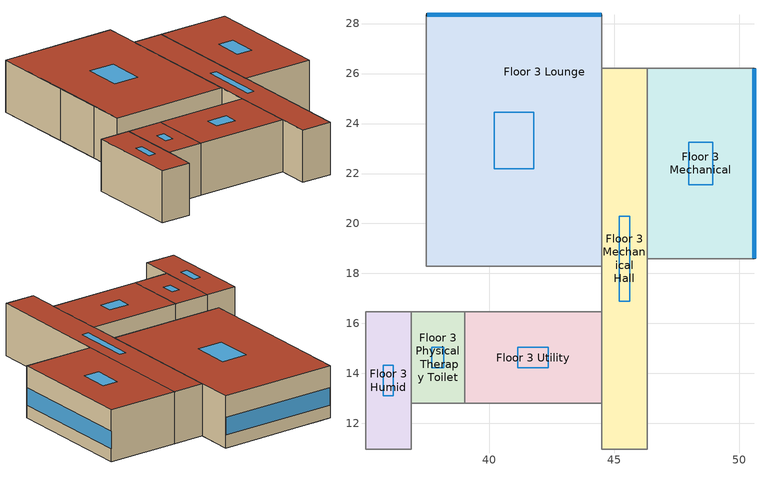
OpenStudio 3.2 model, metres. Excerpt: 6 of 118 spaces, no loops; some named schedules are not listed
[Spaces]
Floor 3 Physical Therapy Toilet
 floor to Floor 2 X-Ray: 39.01,16.46 39.01,12.8 36.88,12.8 36.88,16.46 z6.1
 wall to Floor 3 Office Hall: 39.01,16.46 36.88,16.46 z6.1:9.14
 wall to Floor 3 Dressing Room: 36.88,12.8 39.01,12.8 z6.1:9.14
 wall to Floor 3 Utility: 39.01,12.8 39.01,16.46 z6.1:9.14
 wall to Floor 3 Humid: 36.88,16.46 36.88,12.8 z6.1:9.14
 roof outside: 39.01,12.8 39.01,16.46 36.88,16.46 36.88,12.8 z9.14
 skylight (BTAP-Ext-Skylights:U=0.220 SHGC=0.600): 38.19,14.22 38.19,15.04 37.71,15.04 37.71,14.22 z9.14
Floor 3 Lounge
 floor to Floor 2 Storage 2: 44.5,23.77 44.5,21.34 39.93,21.34 39.93,23.77 z6.1
 floor to Floor 2 Exam 6: 44.5,28.35 44.5,23.77 39.93,23.77 39.93,28.35 z6.1
 floor to Floor 2 Exam Hall 4: 39.93,28.35 39.93,18.29 38.1,18.29 38.1,28.35 z6.1
 floor to Floor 2 Exam 7: 38.1,28.35 38.1,18.29 37.49,18.29 37.49,28.35 z6.1
 floor to Floor 2 Nurse Station 1: 44.5,21.34 44.5,18.29 39.93,18.29 39.93,21.34 z6.1
 wall outside: 44.5,28.35 37.49,28.35 z6.1:9.14
 wall to Floor 3 Lounge Toilet: 37.49,28.35 37.49,23.47 z6.1:9.14
 wall to NE Stair: 44.5,26.21 44.5,28.35 z6.1:9.14
 wall to Floor 3 Office Hall: 37.49,18.29 44.5,18.29 z6.1:9.14
 wall to Floor 3 Locker: 37.49,23.47 37.49,20.42 z6.1:9.14
 wall to Floor 3 Storage 2: 37.49,20.42 37.49,18.29 z6.1:9.14
 wall to Floor 3 Mechanical Hall: 44.5,18.29 44.5,26.21 z6.1:9.14
 window (BTAP-Ext-FixedWindow:U=0.220 SHGC=0.600): 44.48,28.35 37.52,28.35 z6.86:7.88
 roof outside: 44.5,18.29 44.5,28.35 37.49,28.35 37.49,18.29 z9.14
 skylight (BTAP-Ext-Skylights:U=0.220 SHGC=0.600): 41.78,22.19 41.78,24.44 40.21,24.44 40.21,22.19 z9.14
Floor 3 Utility
 floor to Floor 2 Scheduling 1: 44.5,16.46 44.5,12.8 39.01,12.8 39.01,16.46 z6.1
 wall to Floor 3 Mechanical Hall: 44.5,12.8 44.5,16.46 z6.1:9.14
 wall to Floor 3 Storage 1: 39.01,12.8 44.5,12.8 z6.1:9.14
 wall to Floor 3 Office Hall: 44.5,16.46 39.01,16.46 z6.1:9.14
 roof outside: 44.5,12.8 44.5,16.46 39.01,16.46 39.01,12.8 z9.14
 skylight (BTAP-Ext-Skylights:U=0.220 SHGC=0.600): 42.37,14.22 42.37,15.04 41.14,15.04 41.14,14.22 z9.14
Floor 3 Humid
 floor to Floor 2 X-Ray: 36.88,16.46 36.88,10.97 35.05,10.97 35.05,16.46 z6.1
 wall to Floor 3 Office Hall: 36.88,16.46 35.05,16.46 z6.1:9.14
 wall to Floor 3 Physical Therapy 2: 35.05,10.97 36.88,10.97 z6.1:9.14
 wall to Floor 3 Treatment: 35.05,16.46 35.05,10.97 z6.1:9.14
 wall to Floor 3 Dressing Room: 36.88,10.97 36.88,12.8 z6.1:9.14
 roof outside: 36.88,10.97 36.88,16.46 35.05,16.46 35.05,10.97 z9.14
 skylight (BTAP-Ext-Skylights:U=0.220 SHGC=0.600): 36.17,13.1 36.17,14.33 35.76,14.33 35.76,13.1 z9.14
Floor 3 Mechanical Hall
 floor to Floor 2 Office Hall: 46.33,26.21 46.33,10.97 44.5,10.97 44.5,26.21 z6.1
 wall to NE Stair: 46.33,26.21 44.5,26.21 z6.1:9.14
 wall to Floor 3 Work: 46.33,10.97 46.33,18.59 z6.1:9.14
 wall to Floor 3 Mechanical: 46.33,18.59 46.33,26.21 z6.1:9.14
 wall to Floor 3 Physical Therapy 2: 44.5,10.97 46.33,10.97 z6.1:9.14
 wall to Floor 3 Office Hall: 44.5,18.29 44.5,16.46 z6.1:9.14
 wall to Floor 3 Storage 1: 44.5,12.8 44.5,10.97 z6.1:9.14
 roof outside: 46.33,10.97 46.33,26.21 44.5,26.21 44.5,10.97 z9.14
 skylight (BTAP-Ext-Skylights:U=0.220 SHGC=0.600): 45.62,16.89 45.62,20.3 45.21,20.3 45.21,16.89 z9.14
Floor 3 Mechanical
 floor to Floor 2 Exam 5: 50.6,26.21 50.6,18.59 46.33,18.59 46.33,26.21 z6.1
 wall outside: 50.6,18.59 50.6,26.21 z6.1:9.14
 wall to NE Stair: 50.6,26.21 46.33,26.21 z6.1:9.14
 wall to Floor 3 Work: 46.33,18.59 50.6,18.59 z6.1:9.14
 window (BTAP-Ext-FixedWindow:U=0.220 SHGC=0.600): 50.6,18.62 50.6,26.19 z6.86:7.88
 roof outside: 50.6,18.59 50.6,26.21 46.33,26.21 46.33,18.59 z9.14
 skylight (BTAP-Ext-Skylights:U=0.220 SHGC=0.600): 48.94,21.55 48.94,23.25 47.99,23.25 47.99,21.55 z9.14
[Site]
Calgary Intl AP_AB_CAN: Latitude {deg}=51.114; Longitude {deg}=-114.02; Time Zone {hr}=-7; Elevation {m}=1084.1; Terrain=City
[Building]
Outpatient: North Axis {deg}=0; Default Construction Set=BTAP-Mass at hdd = 5000.0; Standards Number of Stories=3; Standards Number of Above Ground Stories=3; Standards Template=NECB2011; Standards Building Type=Outpatient
[Site:WaterMainsTemperature]
Calculation Method=Correlation; Annual Average Outdoor Air Temperature {C}=5; Maximum Difference In Monthly Average Outdoor Air Temperatures {deltaC}=23.3
[Site:GroundTemperature:BuildingSurface]
19.527, 19.502, 19.536, 19.598, 20.002, 21.64, 22.225, 22.375, 21.449, 20.121, 19.802, 19.633
[SizingPeriod:DesignDay] Barometric Pressure {Pa}=88961; Sky Clearness=0; Rain Indicator=0; Snow Indicator=0; Day of Month=21; Daylight Saving Time Indicator=0; Humidity Indicating Type=Wetbulb; Dry-Bulb Temperature Range Modifier Type=DefaultMultipliers
Name | Maximum Dry-Bulb Temperature {C} | Daily Dry-Bulb Temperature Range {deltaC} | Humidity Indicating Conditions at Maximum Dry-Bulb | Wind Speed {m/s} | Wind Direction {deg} | Month | Day Type | Solar Model Indicator | ASHRAE Taub | ASHRAE Taud
Calgary Intl AP Ann Clg .4% Condns DB=>MWB | 28.5 | 12.1 | 16.1 | 4.5 | 160 | 7 | SummerDesignDay | ASHRAETau | 0.339 | 2.421
Calgary Intl AP Ann Htg 99.6% Condns DB | -28.5 | 0 | -28.5 | 2.9 | 200 | 1 | WinterDesignDay | ASHRAEClearSky
[Material:NoMass] Roughness=Smooth; Thermal Absorptance=0.9; Solar Absorptance=0.7
Name | Thermal Resistance {m2-K/W} | Visible Absorptance
Typical Carpet Pad; Typical Carpet Pad 1 | 0.21648 | 0.8
Typical Insulation 1 | 5.91238 | 0.7
Typical Insulation 2 | 4.49096 | 0.7
Typical Insulation 3 | 6.17282 | 0.7
Typical Carpet Pad 2 | 1.25503 | 0.8
Typical Carpet Pad 3; Typical Carpet Pad 4 | 3.45515 | 0.8
Typical Insulation 4 | 0.454528 | 0.7
Typical Insulation 5 | 0.454545 | 0.7
[Material]
Name | Roughness | Thickness {m} | Conductivity {W/m-K} | Density {kg/m3} | Specific Heat {J/kg-K} | Thermal Absorptance | Solar Absorptance | Visible Absorptance
G05 25mm wood | MediumSmooth | 0.0254 | 0.15 | 608 | 1630 | 0.9 | 0.5 | 0.5
100mm Normalweight concrete floor 1 | MediumSmooth | 0.1016 | 2.31 | 2322 | 832
G01 13mm gypsum board 1 | Smooth | 0.0127 | 0.16 | 800 | 1090 | 0.9 | 0.7 | 0.5
4 in. Normalweight Concrete Floor 1 | MediumRough | 0.1016 | 2.31 | 2322 | 832 | 0.9 | 0.7 | 0.7
1IN Stucco 1 | Smooth | 0.0253 | 0.6918 | 1858 | 837 | 0.9 | 0.7 | 0.92
8IN CONCRETE HW RefBldg 1 | Rough | 0.2032 | 1.311 | 2240 | 836.8 | 0.9 | 0.7 | 0.7
1/2IN Gypsum 1 | Smooth | 0.0127 | 0.16 | 784.9 | 830 | 0.9 | 0.4 | 0.4
Metal Roof Surface 1; F08 Metal surface 1 | Smooth | 0.0008 | 45.28 | 7824 | 500 | 0.9 | 0.7 | 0.7
6 in. Normalweight Concrete Floor 1; 6 in. Normalweight Concrete Floor 2; 6 in. Normalweight Concrete Floor 3 | MediumRough | 0.1524 | 2.31 | 2322 | 832 | 0.9 | 0.7 | 0.7
[Construction]
BTAP-Int-Partition; BTAP-Int-Door: G05 25mm wood
BTAP-Int-Floor: 100mm Normalweight concrete floor 1, Typical Carpet Pad
BTAP-Int-Wall: G01 13mm gypsum board 1, G01 13mm gypsum board 1
BTAP-Int-Ceiling: Typical Carpet Pad, 100mm Normalweight concrete floor 1
BTAP-Int-Window: SimpleGlazing
BTAP-Ext-Floor-Mass:U-0.162: Typical Insulation 1, 4 in. Normalweight Concrete Floor 1, Typical Carpet Pad 1
BTAP-Ext-Wall-Mass:U-0.21: 1IN Stucco 1, 8IN CONCRETE HW RefBldg 1, Typical Insulation 2, 1/2IN Gypsum 1
BTAP-Ext-Roof-Metal:U-0.162: Metal Roof Surface 1, Typical Insulation 3
BTAP-Grnd-Floor-Mass:U-0.757: 6 in. Normalweight Concrete Floor 1, Typical Carpet Pad 2
BTAP-Grnd-Wall-Mass:U-0.284: 6 in. Normalweight Concrete Floor 2, Typical Carpet Pad 3
BTAP-Grnd-Roof-Mass:U-0.284: 6 in. Normalweight Concrete Floor 3, Typical Carpet Pad 4
BTAP-Ext-FixedWindow:U=0.220 SHGC=0.600; BTAP-Ext-GlassDoors:U=0.220 SHGC=0.600; BTAP-Ext-Skylights:U=0.220 SHGC=0.600; BTAP-Ext-DaylightDomes:U=0.220 SHGC=0.600; BTAP-Ext-DaylightDiffuser:U=0.220 SHGC=0.600: SimpleGlazing:U=0.220 SHGC=0.600
BTAP-Ext-Door:U-2.2: F08 Metal surface 1, Typical Insulation 4
BTAP-Ext-OverHeadDoor:U-2.2: Typical Insulation 5
[DefaultConstructionSet]
BTAP-Mass at hdd = 5000.0: Default Exterior Surface Constructions=BTAP-Mass at hdd = 5000.0; Default Interior Surface Constructions=Default Surface Constructions 2; Default Ground Contact Surface Constructions=BTAP-Mass at hdd = 5000.0 1; Default Exterior SubSurface Constructions=BTAP-Mass at hdd = 5000.0; Default Interior SubSurface Constructions=Default Sub Surface Constructions 2; Interior Partition Construction=BTAP-Int-Partition
[DefaultSurfaceConstructions]
Name | Floor Construction | Wall Construction | Roof Ceiling Construction
Default Surface Constructions 2 | BTAP-Int-Floor | BTAP-Int-Wall | BTAP-Int-Ceiling
BTAP-Mass at hdd = 5000.0 | BTAP-Ext-Floor-Mass:U-0.162 | BTAP-Ext-Wall-Mass:U-0.21 | BTAP-Ext-Roof-Metal:U-0.162
BTAP-Mass at hdd = 5000.0 1 | BTAP-Grnd-Floor-Mass:U-0.757 | BTAP-Grnd-Wall-Mass:U-0.284 | BTAP-Grnd-Roof-Mass:U-0.284
[DefaultSubSurfaceConstructions]
Name | Fixed Window Construction | Operable Window Construction | Door Construction | Glass Door Construction | Overhead Door Construction | Skylight Construction | Tubular Daylight Dome Construction | Tubular Daylight Diffuser Construction
Default Sub Surface Constructions 2 | BTAP-Int-Window | BTAP-Int-Window | BTAP-Int-Door
BTAP-Mass at hdd = 5000.0 | BTAP-Ext-FixedWindow:U=0.220 SHGC=0.600 | BTAP-Ext-FixedWindow:U=0.220 SHGC=0.600 | BTAP-Ext-Door:U-2.2 | BTAP-Ext-GlassDoors:U=0.220 SHGC=0.600 | BTAP-Ext-OverHeadDoor:U-2.2 | BTAP-Ext-Skylights:U=0.220 SHGC=0.600 | BTAP-Ext-DaylightDomes:U=0.220 SHGC=0.600 | BTAP-Ext-DaylightDiffuser:U=0.220 SHGC=0.600
[WindowMaterial:SimpleGlazingSystem] U-Factor {W/m2-K}=2.2; Solar Heat Gain Coefficient=0.6; Visible Transmittance=0.21
SimpleGlazing; SimpleGlazing:U=0.220 SHGC=0.600
[Space] Building Story=Building Story 3; Part of Total Floor Area=Yes
Name | Space Type | Thermal Zone
Floor 3 Physical Therapy Toilet | Space Function Washroom-sch-C | WET_ST=Washroom-sch-H_FL=Building Story 3_SCHC 2
Floor 3 Lounge | Space Function Hospital - lounge/recreation | ALL_ST=Hospital - lounge/recreation_FL=Building Story 3_SCH=B
Floor 3 Mechanical | Space Function Electrical/Mechanical-sch-C | WILD_ST=Electrical/Mechanical-sch-H_FL=Building Story 3_SCH=C
Floor 3 Utility | Space Function Storage area - occsens | ALL_ST=Storage area - occsens_FL=Building Story 3_SCH=E 2
Floor 3 Humid | Space Function Office - enclosed - occsens | ALL_ST=Office - enclosed - occsens_FL=Building Story 3_SCH=A
Floor 3 Mechanical Hall | Space Function Hospital corr. >= 2.4m-sch-C | WILD_ST=Hospital corr. >= 2.4m-sch-H_FL=Building Story 3_SCH=C
[BuildingStory]
Building Story 3: Nominal Z Coordinate {m}=6.096
[SpaceType] Standards Building Type=Space Function
Name | Default Schedule Set | Design Specification Outdoor Air Object | Standards Space Type
Space Function Hospital - lounge/recreation | Space Function Hospital - lounge/recreation Schedule Set | Space Function Hospital - lounge/recreation Ventilation | Hospital - lounge/recreation
Space Function Storage area - occsens | Space Function Storage area - occsens Schedule Set | Space Function Storage area - occsens Ventilation | Storage area - occsens
Space Function Office - enclosed - occsens | Space Function Office - enclosed - occsens Schedule Set | Space Function Office - enclosed - occsens Ventilation | Office - enclosed - occsens
Space Function Washroom-sch-C | Space Function Washroom-sch-C Schedule Set | Space Function Washroom-sch-C Ventilation | Washroom-sch-C
Space Function Hospital corr. >= 2.4m-sch-C | Space Function Hospital corr. >= 2.4m-sch-C Schedule Set | Space Function Hospital corr. >= 2.4m-sch-C Ventilation | Hospital corr. >= 2.4m-sch-C
Space Function Electrical/Mechanical-sch-C | Space Function Electrical/Mechanical-sch-C Schedule Set | Space Function Electrical/Mechanical-sch-C Ventilation | Electrical/Mechanical-sch-C
[People:Definition] Number of People Calculation Method=People/Area; Fraction Radiant=0.3
Name | People per Space Floor Area {person/m2}
Space Function Hospital - lounge/recreation People Definition | 0.0999967
Space Function Office - enclosed - occsens People Definition | 0.0500522
Space Function Storage area - occsens People Definition; Space Function Hospital corr. >= 2.4m-sch-C People Definition | 0.0100104
Space Function Washroom-sch-C People Definition | 0.0333681
Space Function Electrical/Mechanical-sch-C People Definition | 0.0049514
[People] Work Efficiency Schedule=Work Efficiency Schedule; Clothing Insulation Schedule=Clothing Schedule; Air Velocity Schedule=Air Velocity Schedule; Multiplier=1
Name | People Definition | Space or SpaceType
Space Function Hospital - lounge/recreation People | Space Function Hospital - lounge/recreation People Definition | Space Function Hospital - lounge/recreation
Space Function Office - enclosed - occsens People | Space Function Office - enclosed - occsens People Definition | Space Function Office - enclosed - occsens
Space Function Storage area - occsens People | Space Function Storage area - occsens People Definition | Space Function Storage area - occsens
Space Function Washroom-sch-C People | Space Function Washroom-sch-C People Definition | Space Function Washroom-sch-C
Space Function Hospital corr. >= 2.4m-sch-C People | Space Function Hospital corr. >= 2.4m-sch-C People Definition | Space Function Hospital corr. >= 2.4m-sch-C
Space Function Electrical/Mechanical-sch-C People | Space Function Electrical/Mechanical-sch-C People Definition | Space Function Electrical/Mechanical-sch-C
[Lights:Definition] Design Level Calculation Method=Watts/Area; Fraction Radiant=0.5; Fraction Visible=0.2
Name | Watts per Space Floor Area {W/m2}
Space Function Hospital - lounge/recreation Lights Definition | 11.4999
Space Function Office - enclosed - occsens Lights Definition | 10.7099
Space Function Storage area - occsens Lights Definition | 6.11995
Space Function Washroom-sch-C Lights Definition | 9.44992
Space Function Hospital corr. >= 2.4m-sch-C Lights Definition | 9.59992
Space Function Electrical/Mechanical-sch-C Lights Definition | 13.2999
[Lights] Fraction Replaceable=1
Name | Lights Definition | Space or SpaceType
Space Function Hospital - lounge/recreation Lights | Space Function Hospital - lounge/recreation Lights Definition | Space Function Hospital - lounge/recreation
Space Function Office - enclosed - occsens Lights | Space Function Office - enclosed - occsens Lights Definition | Space Function Office - enclosed - occsens
Space Function Storage area - occsens Lights | Space Function Storage area - occsens Lights Definition | Space Function Storage area - occsens
Space Function Washroom-sch-C Lights | Space Function Washroom-sch-C Lights Definition | Space Function Washroom-sch-C
Space Function Hospital corr. >= 2.4m-sch-C Lights | Space Function Hospital corr. >= 2.4m-sch-C Lights Definition | Space Function Hospital corr. >= 2.4m-sch-C
Space Function Electrical/Mechanical-sch-C Lights | Space Function Electrical/Mechanical-sch-C Lights Definition | Space Function Electrical/Mechanical-sch-C
[ElectricEquipment:Definition] Design Level Calculation Method=Watts/Area; Fraction Radiant=0.5
Name | Watts per Space Floor Area {W/m2}
Space Function Hospital - lounge/recreation Elec Equip Definition; Space Function Storage area - occsens Elec Equip Definition; Space Function Washroom-sch-C Elec Equip Definition; Space Function Electrical/Mechanical-sch-C Elec Equip Definition | 0.999992
Space Function Office - enclosed - occsens Elec Equip Definition | 7.49994
[ElectricEquipment]
Name | Electric Equipment Definition | Space or SpaceType
Space Function Hospital - lounge/recreation Elec Equip | Space Function Hospital - lounge/recreation Elec Equip Definition | Space Function Hospital - lounge/recreation
Space Function Office - enclosed - occsens Elec Equip | Space Function Office - enclosed - occsens Elec Equip Definition | Space Function Office - enclosed - occsens
Space Function Storage area - occsens Elec Equip | Space Function Storage area - occsens Elec Equip Definition | Space Function Storage area - occsens
Space Function Washroom-sch-C Elec Equip | Space Function Washroom-sch-C Elec Equip Definition | Space Function Washroom-sch-C
Space Function Electrical/Mechanical-sch-C Elec Equip | Space Function Electrical/Mechanical-sch-C Elec Equip Definition | Space Function Electrical/Mechanical-sch-C
[DesignSpecification:OutdoorAir] Outdoor Air Method=Sum
Name | Outdoor Air Flow per Person {m3/s-person} | Outdoor Air Flow per Floor Area {m3/s-m2}
Space Function Hospital - lounge/recreation Ventilation | 0.091443
Space Function Office - enclosed - occsens Ventilation | 0.0142092
Space Function Storage area - occsens Ventilation |  | 0.000762
Space Function Washroom-sch-C Ventilation | 0.228362
Space Function Hospital corr. >= 2.4m-sch-C Ventilation |  | 0.000508
Space Function Electrical/Mechanical-sch-C Ventilation |  | 0.000254
[DefaultScheduleSet] People Activity Level Schedule=NECB-Activity; Infiltration Schedule=Always On
Name | Number of People Schedule | Lighting Schedule | Electric Equipment Schedule
Space Function Hospital - lounge/recreation Schedule Set | NECB-B-Occupancy | NECB-B-Lighting | NECB-B-Electric-Equipment
Space Function Office - enclosed - occsens Schedule Set | NECB-A-Occupancy | NECB-A-Lighting | NECB-A-Electric-Equipment
Space Function Storage area - occsens Schedule Set | NECB-E-Occupancy | NECB-E-Lighting | NECB-E-Electric-Equipment
Space Function Washroom-sch-C Schedule Set; Space Function Hospital corr. >= 2.4m-sch-C Schedule Set; Space Function Electrical/Mechanical-sch-C Schedule Set | NECB-C-Occupancy | NECB-C-Lighting | NECB-C-Electric-Equipment
[ThermostatSetpoint:DualSetpoint]
Name | Heating Setpoint Temperature Schedule | Cooling Setpoint Temperature Schedule
Space Function Washroom-sch-C Thermostat 10; Space Function Hospital corr. >= 2.4m-sch-C Thermostat 2; Space Function Electrical/Mechanical-sch-C Thermostat 2 | NECB-C-Thermostat Setpoint-Heating | NECB-C-Thermostat Setpoint-Cooling
Space Function Office - enclosed - occsens Thermostat 20 | NECB-A-Thermostat Setpoint-Heating | NECB-A-Thermostat Setpoint-Cooling
Space Function Hospital - lounge/recreation Thermostat 12 | NECB-B-Thermostat Setpoint-Heating | NECB-B-Thermostat Setpoint-Cooling
Space Function Storage area - occsens Thermostat 46 | NECB-E-Thermostat Setpoint-Heating | NECB-E-Thermostat Setpoint-Cooling
[SpaceInfiltration:DesignFlowRate] Design Flow Rate Calculation Method=Flow/ExteriorArea
Name | Space or SpaceType | Schedule | Flow per Exterior Surface Area {m3/s-m2} | Constant Term Coefficient | Temperature Term Coefficient | Velocity Term Coefficient | Velocity Squared Term Coefficient
Floor 3 Humid Infiltration | Floor 3 Humid | Always On Discrete | 0.00025 | 0 | 0 | 0.224 | 0
Floor 3 Lounge Infiltration | Floor 3 Lounge | Always On Discrete | 0.00025 | 0 | 0 | 0.224 | 0
Floor 3 Mechanical Infiltration | Floor 3 Mechanical | Always On Discrete | 0.00025 | 0 | 0 | 0.224 | 0
Floor 3 Mechanical Hall Infiltration | Floor 3 Mechanical Hall | Always On Discrete | 0.00025 | 0 | 0 | 0.224 | 0
Floor 3 Physical Therapy Toilet Infiltration | Floor 3 Physical Therapy Toilet | Always On Discrete | 0.00025 | 0 | 0 | 0.224 | 0
Floor 3 Utility Infiltration | Floor 3 Utility | Always On Discrete | 0.00025 | 0 | 0 | 0.224 | 0
Space Function Washroom-sch-C Infiltration | Space Function Washroom-sch-C |  | 0.000250063
Space Function Hospital corr. >= 2.4m-sch-C Infiltration | Space Function Hospital corr. >= 2.4m-sch-C |  | 0.000250063
Space Function Electrical/Mechanical-sch-C Infiltration | Space Function Electrical/Mechanical-sch-C |  | 0.000250063
[ThermalZone] Use Ideal Air Loads=No
Name | Thermostat
WET_ST=Washroom-sch-H_FL=Building Story 3_SCHC 2 | Space Function Washroom-sch-C Thermostat 10
ALL_ST=Office - enclosed - occsens_FL=Building Story 3_SCH=A | Space Function Office - enclosed - occsens Thermostat 20
ALL_ST=Hospital - lounge/recreation_FL=Building Story 3_SCH=B | Space Function Hospital - lounge/recreation Thermostat 12
ALL_ST=Storage area - occsens_FL=Building Story 3_SCH=E 2 | Space Function Storage area - occsens Thermostat 46
WILD_ST=Hospital corr. >= 2.4m-sch-H_FL=Building Story 3_SCH=C | Space Function Hospital corr. >= 2.4m-sch-C Thermostat 2
WILD_ST=Electrical/Mechanical-sch-H_FL=Building Story 3_SCH=C | Space Function Electrical/Mechanical-sch-C Thermostat 2
[Foundation:Kiva] Wall Height Above Grade {m}=0; Wall Depth Below Slab {m}=0
Bldg Kiva Foundation; Floor 1 Clean Work Slab Kiva Foundation; Floor 1 Soil Slab Kiva Foundation; Floor 1 Soil Work Slab Kiva Foundation; Floor 1 Nurse Station Slab Kiva Foundation; Floor 1 Humid Slab Kiva Foundation; Floor 1 Nurse Storage Slab Kiva Foundation
[Foundation:Kiva:Settings]

[Schedule:Ruleset]
Clothing Schedule: Default Day Schedule=Clothing Schedule Default Winter Clothes
Air Velocity Schedule: Default Day Schedule=Air Velocity Schedule Default
Work Efficiency Schedule: Default Day Schedule=Work Efficiency Schedule Default
NECB-C-Occupancy: Default Day Schedule=NECB-C-Occupancy Default
NECB-Activity: Default Day Schedule=NECB-Activity Default; Summer Design Day Schedule=NECB-Activity Summer Design Day; Winter Design Day Schedule=NECB-Activity Winter Design Day
NECB-C-Lighting: Default Day Schedule=NECB-C-Lighting Default
NECB-C-Electric-Equipment: Default Day Schedule=NECB-C-Electric-Equipment Default
Always On: Default Day Schedule=Always On Default
NECB-C-Thermostat Setpoint-Heating: Default Day Schedule=NECB-C-Thermostat Setpoint-Heating Default
NECB-C-Thermostat Setpoint-Cooling: Default Day Schedule=NECB-C-Thermostat Setpoint-Cooling Default
NECB-B-Occupancy: Default Day Schedule=NECB-B-Occupancy Default
NECB-B-Lighting: Default Day Schedule=NECB-B-Lighting Default
NECB-B-Electric-Equipment: Default Day Schedule=NECB-B-Electric-Equipment Default
NECB-B-Thermostat Setpoint-Heating: Default Day Schedule=NECB-B-Thermostat Setpoint-Heating Default
NECB-B-Thermostat Setpoint-Cooling: Default Day Schedule=NECB-B-Thermostat Setpoint-Cooling Default
NECB-A-Occupancy: Default Day Schedule=NECB-A-Occupancy Default
NECB-A-Lighting: Default Day Schedule=NECB-A-Lighting Default
NECB-A-Electric-Equipment: Default Day Schedule=NECB-A-Electric-Equipment Default
NECB-A-Thermostat Setpoint-Heating: Default Day Schedule=NECB-A-Thermostat Setpoint-Heating Default
NECB-A-Thermostat Setpoint-Cooling: Default Day Schedule=NECB-A-Thermostat Setpoint-Cooling Default
NECB-E-Occupancy: Default Day Schedule=NECB-E-Occupancy Default
NECB-E-Lighting: Default Day Schedule=NECB-E-Lighting Default
NECB-E-Electric-Equipment: Default Day Schedule=NECB-E-Electric-Equipment Default
NECB-E-Thermostat Setpoint-Heating: Default Day Schedule=NECB-E-Thermostat Setpoint-Heating Default
NECB-E-Thermostat Setpoint-Cooling: Default Day Schedule=NECB-E-Thermostat Setpoint-Cooling Default
[Schedule:Day]
NECB-C-Thermostat Setpoint-Heating Default: 7, 0, 18, 8, 0, 20, 21, 0, 22, 24, 0, 18
NECB-C-Thermostat Setpoint-Cooling Default: 7, 0, 35, 21, 0, 24, 24, 0, 35
NECB-A-Thermostat Setpoint-Heating Default: 6, 0, 18, 7, 0, 20, 21, 0, 22, 24, 0, 18
[Schedule:Rule] Date Specification Type=DateRange; Start Month=1; Start Day=1; End Month=12; End Day=31
Name | Schedule Ruleset | Rule Order | Day Schedule | Apply Monday | Apply Tuesday | Apply Wednesday | Apply Thursday | Apply Friday | Apply Saturday | Apply Sunday
Schedule Rule 11 | NECB-C-Thermostat Setpoint-Heating | 2 | NECB-C-Thermostat Setpoint-Heating Default|Wkdy Day | Yes | Yes | Yes | Yes | Yes
Schedule Rule 12 | NECB-C-Thermostat Setpoint-Heating | 1 | NECB-C-Thermostat Setpoint-Heating Sat Day |  |  |  |  |  | Yes
Schedule Rule 13 | NECB-C-Thermostat Setpoint-Heating | 0 | NECB-C-Thermostat Setpoint-Heating Sun|Hol Day |  |  |  |  |  |  | Yes
Schedule Rule 14 | NECB-C-Thermostat Setpoint-Cooling | 2 | NECB-C-Thermostat Setpoint-Cooling Default|Wkdy Day | Yes | Yes | Yes | Yes | Yes
Schedule Rule 15 | NECB-C-Thermostat Setpoint-Cooling | 1 | NECB-C-Thermostat Setpoint-Cooling Sat Day |  |  |  |  |  | Yes
Schedule Rule 16 | NECB-C-Thermostat Setpoint-Cooling | 0 | NECB-C-Thermostat Setpoint-Cooling Sun|Hol Day |  |  |  |  |  |  | Yes
Schedule Rule 56 | NECB-A-Thermostat Setpoint-Heating | 2 | NECB-A-Thermostat Setpoint-Heating Default|Wkdy Day | Yes | Yes | Yes | Yes | Yes
Schedule Rule 57 | NECB-A-Thermostat Setpoint-Heating | 1 | NECB-A-Thermostat Setpoint-Heating Sat Day |  |  |  |  |  | Yes
[Schedule:Constant]
Always On Discrete: Value=1
